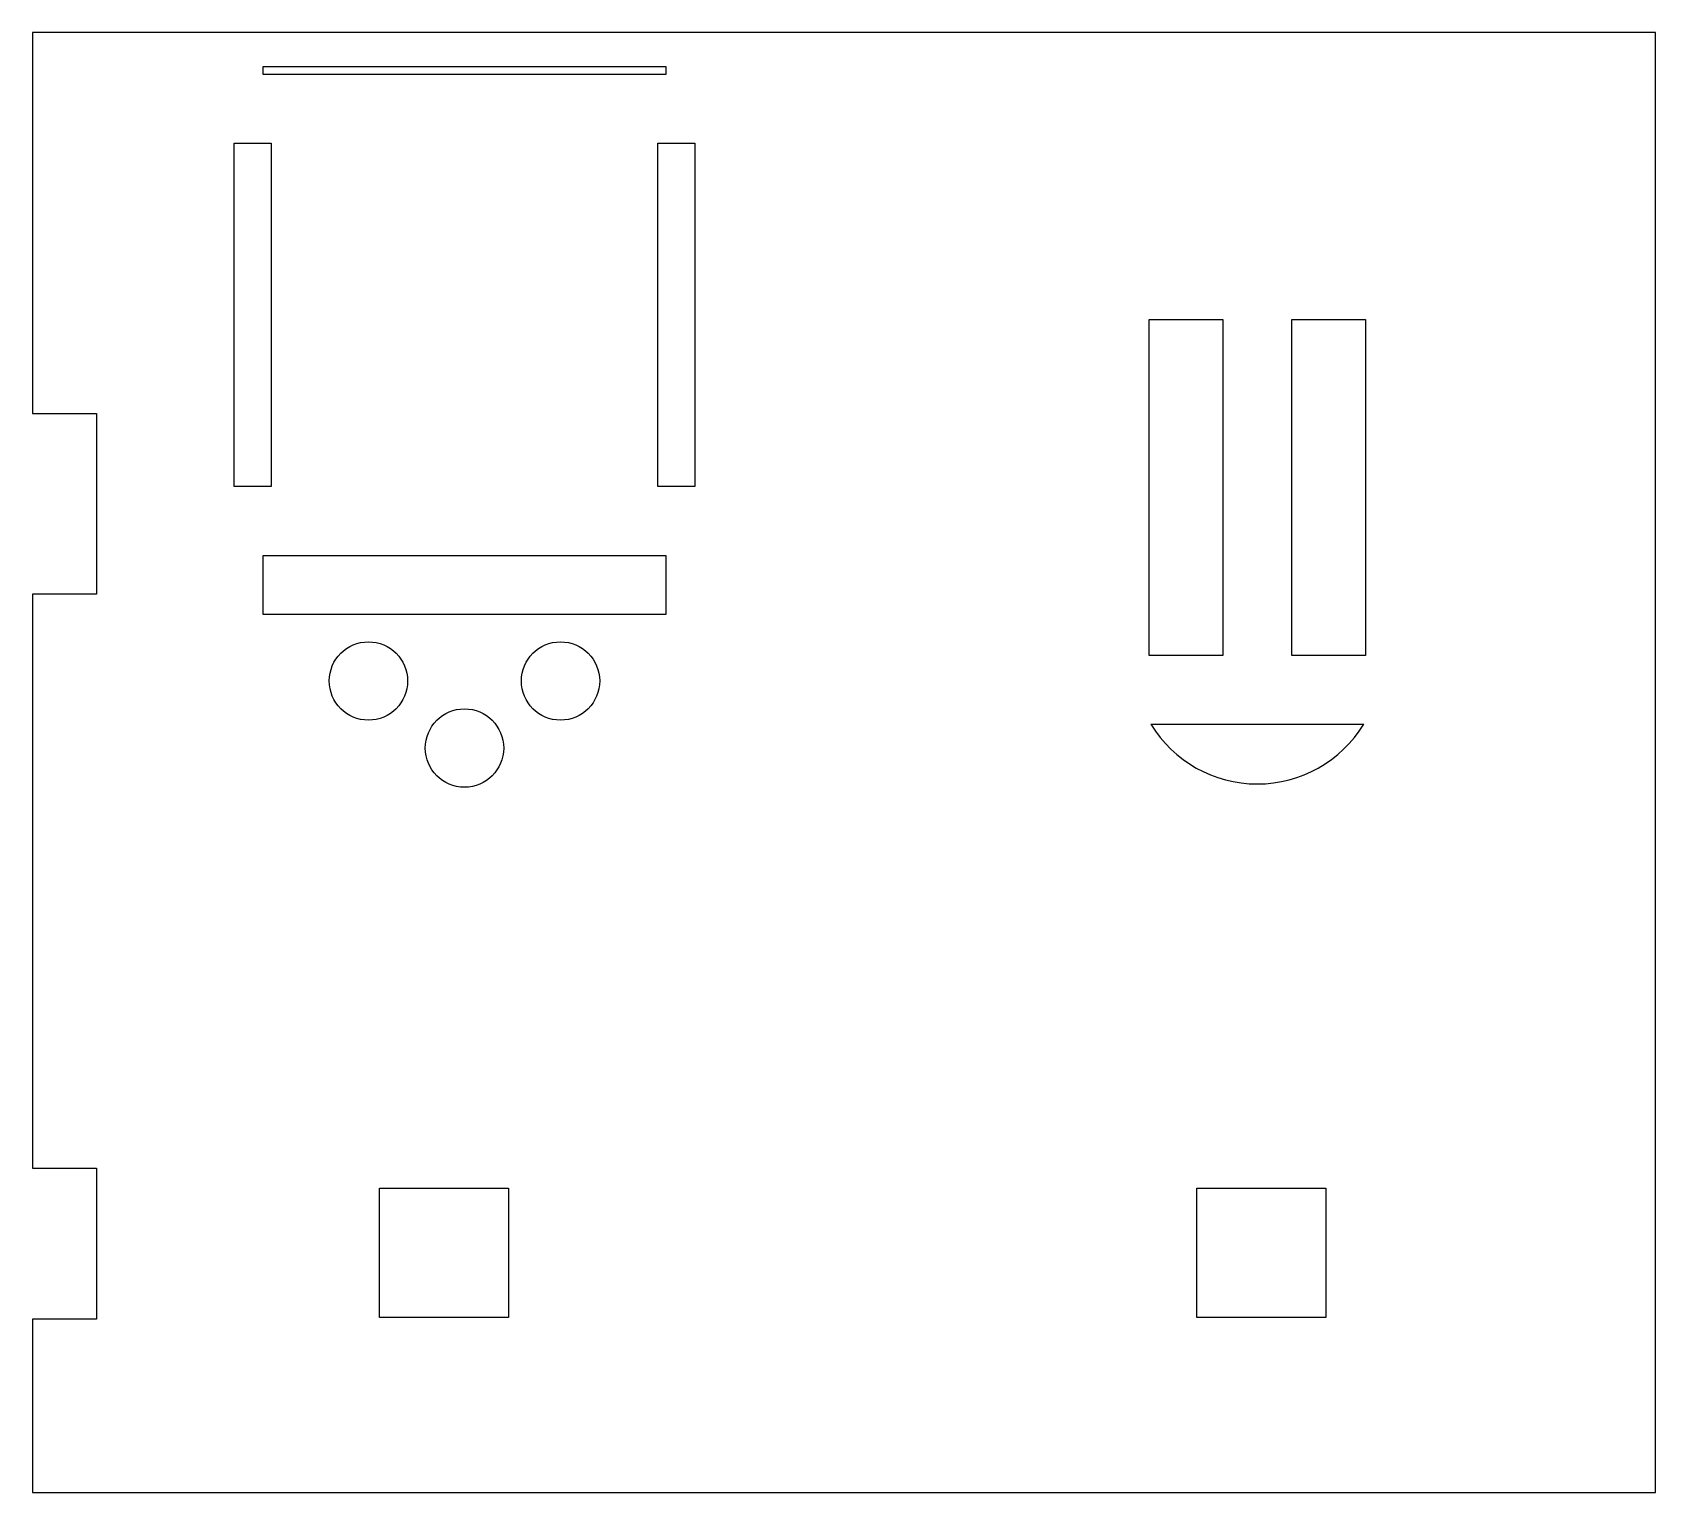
# Model space of a CAD drawing. Header units: millimetres. Extents: x -12.7 to 12.7, y -11.4 to 11.4.
import ezdxf

# ---------------------------------------------------------------- set-up
doc = ezdxf.new("R2010")
doc.units = ezdxf.units.MM
doc.layers.get('0').update_dxf_attribs({"linetype": 'CONTINUOUS'})

msp = doc.modelspace()

# ---------------------------------------------------------------- linework, layer by layer
for p, q in [((12.674, 11.401), (-12.674, 11.401)), ((-12.674, 11.401), (-12.674, 5.449)), ((12.674, -11.401), (12.674, 11.401)), ((-9.072, 10.747), (-9.072, 10.872)), ((-9.072, 10.872), (-2.783, 10.872)), ((-5.96, 10.747), (-9.072, 10.747)), ((-5.895, 10.747), (-5.96, 10.747)), ((-2.783, 10.747), (-5.895, 10.747)), ((-2.783, 10.872), (-2.783, 10.747)), ((-9.526, 4.31), (-9.526, 9.672)), ((-9.526, 9.672), (-8.947, 9.672)), ((-8.947, 9.672), (-8.947, 4.31)), ((-2.908, 9.672), (-2.328, 9.672)), ((-2.908, 4.31), (-2.908, 9.672)), ((-2.328, 9.672), (-2.328, 4.31)), ((4.765, 1.672), (4.765, 6.917)), ((4.765, 6.917), (5.918, 6.917)), ((5.918, 6.917), (5.918, 1.672)), ((6.993, 1.672), (6.993, 6.917)), ((6.993, 6.917), (8.145, 6.917)), ((8.145, 6.917), (8.145, 1.672)), ((-12.674, 5.449), (-11.674, 5.449)), ((-11.674, 5.449), (-11.674, 2.63)), ((-8.947, 4.31), (-9.526, 4.31)), ((-2.328, 4.31), (-2.908, 4.31)), ((-9.072, 2.31), (-9.072, 3.235)), ((-9.072, 3.235), (-5.96, 3.235)), ((-5.96, 3.235), (-5.895, 3.235)), ((-5.895, 3.235), (-2.783, 3.235)), ((-2.783, 3.235), (-2.783, 2.31)), ((-11.674, 2.63), (-12.674, 2.63)), ((-12.674, 2.63), (-12.674, -6.333)), ((-2.783, 2.31), (-9.072, 2.31)), ((5.918, 1.672), (4.765, 1.672)), ((8.145, 1.672), (6.993, 1.672)), ((4.793, 0.597), (8.117, 0.597)), ((-12.674, -6.333), (-11.674, -6.333)), ((-11.674, -6.333), (-11.674, -8.696)), ((-7.254, -8.665), (-7.254, -6.65)), ((-7.254, -6.65), (-5.238, -6.65)), ((-5.238, -6.65), (-5.238, -8.665)), ((5.509, -8.665), (5.509, -6.65)), ((5.509, -6.65), (7.525, -6.65)), ((7.525, -6.65), (7.525, -8.665)), ((-11.674, -8.696), (-12.674, -8.696)), ((-12.674, -8.696), (-12.674, -11.401)), ((-5.238, -8.665), (-7.254, -8.665)), ((7.525, -8.665), (5.509, -8.665)), ((-12.674, -11.401), (12.674, -11.401))]:
    msp.add_line(p, q)
for centre in [(-7.427, 1.273), (-4.427, 1.273), (-5.927, 0.226)]:
    msp.add_circle(centre, 0.612)
msp.add_arc((6.455, 1.612), 1.947, 211.4101, 328.5899)

doc.saveas('drawing.dxf')
